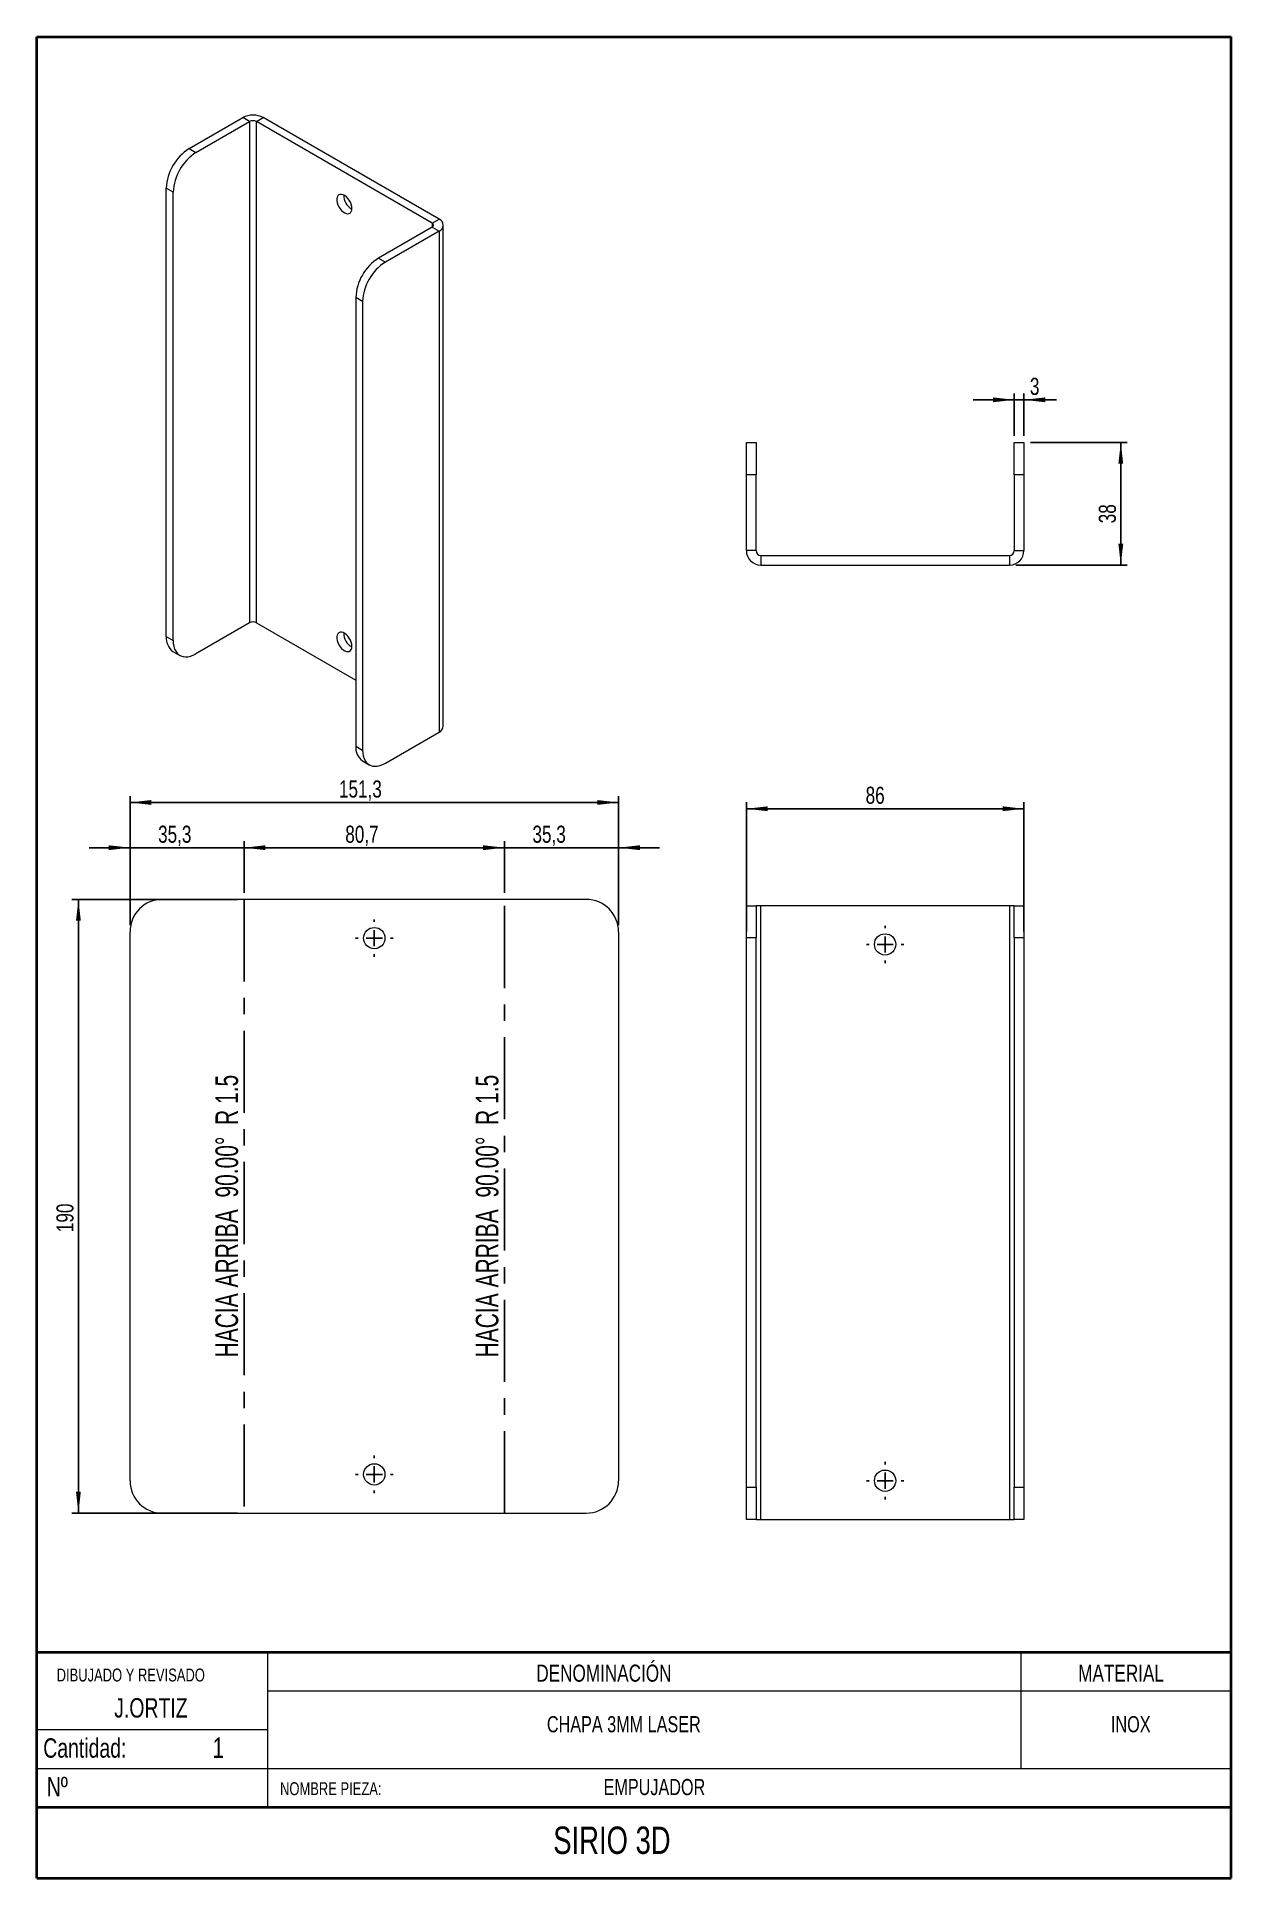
# Model space of a CAD drawing. Header units: millimetres. Extents: x 34 to 404, y 16 to 586.
import ezdxf

# ---------------------------------------------------------------- set-up
doc = ezdxf.new("R2010")
doc.units = ezdxf.units.MM
doc.header["$LTSCALE"] = 2
doc.linetypes.add('CENTERX2', pattern=[20.32, 12.7, -2.54, 2.54, -2.54])
doc.layers.add('FORMAT', color=7, linetype='Continuous')
doc.styles.add('SLDTEXTSTYLE0', font='TXT', dxfattribs={"width": 0.75})
doc.styles.add('SLDTEXTSTYLE1', font='TXT', dxfattribs={"width": 0.694444})
doc.dimstyles.new('SLDDIMSTYLE0', dxfattribs={"dimtxt": 5.291667, "dimasz": 6.604, "dimexe": 0, "dimexo": 0.0625, "dimgap": 1.322917, "dimtad": 1, "dimdec": 1, "dimrnd": 1e-09, "dimzin": 12, "dimdsep": 46, "dimtxsty": 'SLDTEXTSTYLE0', "dimsah": 1, "dimcen": 0.09, "dimadec": 0, "dimazin": 3, "dimtfac": 1, "dimtdec": 1, "dimtofl": 0, "dimtmove": 0, "dimatfit": 3, "dimfxl": 0, "dimfrac": 2, "dimtolj": 1, "dimtzin": 12, "dimarcsym": 0})
doc.dimstyles.new('SLDDIMSTYLE1', dxfattribs={"dimtxt": 5.291667, "dimasz": 6.604, "dimexe": 0, "dimexo": 0.0625, "dimgap": 1.322917, "dimtad": 1, "dimdec": 1, "dimrnd": 1e-09, "dimzin": 12, "dimdsep": 46, "dimtxsty": 'SLDTEXTSTYLE0', "dimsah": 1, "dimcen": 0.09, "dimadec": 0, "dimazin": 3, "dimtfac": 1, "dimtdec": 1, "dimtmove": 0, "dimatfit": 0, "dimfxl": 0, "dimfrac": 2, "dimtolj": 1, "dimtzin": 12, "dimarcsym": 0})

# ---------------------------------------------------------------- blocks, each defined once
blk = doc.blocks.new('_D')
at = {"layer": 'FORMAT'}
for p, q in [((253.8, 309.04), (253.8, 349.04)), ((339.8, 309.04), (339.8, 349.04)), ((253.8, 347.04), (339.8, 347.04))]:
    blk.add_line(p, q, dxfattribs=at)
for points in [[(253.8, 347.04), (260.41, 346.29), (260.41, 347.79)], [(339.8, 347.04), (333.2, 347.79), (333.2, 346.29)]]:
    blk.add_solid(points, dxfattribs=at)
at = {"layer": 'FORMAT', "insert": (290.75, 353.87, -15.9), "char_height": 5.292, "attachment_point": 1, "style": 'SLDTEXTSTYLE0'}
blk.add_mtext('86', dxfattribs=at)
blk = doc.blocks.new('SW_CENTERMARKSYMBOL_0')
at = {"layer": 'FORMAT', "color": 0}
for p, q in [((0, 5), (0, 5.8)), ((-5, 0), (-5.8, 0)), ((0, 0), (-2.5, 0)), ((0, 0), (0, 2.5)), ((0, 0), (0, -2.5)), ((0, 0), (2.5, 0)), ((5, 0), (5.8, 0)), ((0, -5), (0, -5.8))]:
    blk.add_line(p, q, dxfattribs=at)
blk = doc.blocks.new('SW_CENTERMARKSYMBOL_1')
at = {"layer": 'FORMAT', "color": 0}
for p, q in [((0, 5), (0, 5.8)), ((-5, 0), (-5.8, 0)), ((0, 0), (-2.5, 0)), ((0, 0), (0, 2.5)), ((0, 0), (0, -2.5)), ((0, 0), (2.5, 0)), ((5, 0), (5.8, 0)), ((0, -5), (0, -5.8))]:
    blk.add_line(p, q, dxfattribs=at)
blk = doc.blocks.new('_D_1')
at = {"layer": 'FORMAT'}
for p, q in [((341.8, 460.46), (371.8, 460.46)), ((369.8, 460.46), (369.8, 422.46)), ((337.3, 422.46), (371.8, 422.46))]:
    blk.add_line(p, q, dxfattribs=at)
for points in [[(369.8, 460.46), (369.05, 453.86), (370.55, 453.86)], [(369.8, 422.46), (370.55, 429.07), (369.05, 429.07)]]:
    blk.add_solid(points, dxfattribs=at)
at = {"layer": 'FORMAT', "insert": (362.98, 435.41, 0.1), "char_height": 5.292, "attachment_point": 1, "rotation": 90, "style": 'SLDTEXTSTYLE0'}
blk.add_mtext('38', dxfattribs=at)
blk = doc.blocks.new('_D_2')
at = {"layer": 'FORMAT'}
for p, q in [((336.8, 473.63), (324.1, 473.63)), ((336.8, 462.46), (336.8, 475.63)), ((339.8, 473.63), (336.8, 473.63)), ((339.8, 462.46), (339.8, 475.63)), ((339.8, 473.63), (349.85, 473.63))]:
    blk.add_line(p, q, dxfattribs=at)
for points in [[(336.8, 473.63), (330.2, 474.38), (330.2, 472.88)], [(339.8, 473.63), (346.41, 472.88), (346.41, 474.38)]]:
    blk.add_solid(points, dxfattribs=at)
at = {"layer": 'FORMAT', "insert": (341.64, 480.45, 0.1), "char_height": 5.29, "attachment_point": 1, "style": 'SLDTEXTSTYLE0'}
blk.add_mtext('3', dxfattribs=at)
blk = doc.blocks.new('_D_3')
at = {"layer": 'FORMAT'}
for p, q in [((62.89, 310.99), (62.89, 336.99)), ((98.22, 320.99), (98.22, 336.99)), ((62.89, 334.99), (50.19, 334.99)), ((62.89, 334.99), (98.22, 334.99)), ((98.22, 334.99), (110.92, 334.99))]:
    blk.add_line(p, q, dxfattribs=at)
for points in [[(62.89, 334.99), (56.28, 335.74), (56.28, 334.24)], [(98.22, 334.99), (104.82, 334.24), (104.82, 335.74)]]:
    blk.add_solid(points, dxfattribs=at)
at = {"layer": 'FORMAT', "insert": (71.57, 341.81, 1.6), "char_height": 5.292, "attachment_point": 1, "style": 'SLDTEXTSTYLE0'}
blk.add_mtext('35,3', dxfattribs=at)
blk = doc.blocks.new('_D_4')
at = {"layer": 'FORMAT'}
for p, q in [((98.22, 320.99), (98.22, 336.99)), ((178.87, 320.99), (178.87, 336.99)), ((98.22, 334.99), (178.87, 334.99))]:
    blk.add_line(p, q, dxfattribs=at)
for points in [[(98.22, 334.99), (104.82, 334.24), (104.82, 335.74)], [(178.87, 334.99), (172.27, 335.74), (172.27, 334.24)]]:
    blk.add_solid(points, dxfattribs=at)
at = {"layer": 'FORMAT', "insert": (129.56, 341.81, 1.6), "char_height": 5.292, "attachment_point": 1, "style": 'SLDTEXTSTYLE0'}
blk.add_mtext('80,7', dxfattribs=at)
blk = doc.blocks.new('_D_5')
at = {"layer": 'FORMAT'}
for p, q in [((178.87, 320.99), (178.87, 336.99)), ((214.2, 310.99), (214.2, 336.99)), ((178.87, 334.99), (166.17, 334.99)), ((178.87, 334.99), (214.2, 334.99)), ((214.2, 334.99), (226.9, 334.99))]:
    blk.add_line(p, q, dxfattribs=at)
for points in [[(178.87, 334.99), (172.27, 335.74), (172.27, 334.24)], [(214.2, 334.99), (220.81, 334.24), (220.81, 335.74)]]:
    blk.add_solid(points, dxfattribs=at)
at = {"layer": 'FORMAT', "insert": (187.55, 341.81, 1.6), "char_height": 5.292, "attachment_point": 1, "style": 'SLDTEXTSTYLE0'}
blk.add_mtext('35,3', dxfattribs=at)
blk = doc.blocks.new('_D_6')
at = {"layer": 'FORMAT'}
for p, q in [((62.89, 310.99), (62.89, 350.99)), ((214.2, 348.99), (62.89, 348.99)), ((214.2, 310.99), (214.2, 350.99))]:
    blk.add_line(p, q, dxfattribs=at)
for points in [[(62.89, 348.99), (69.49, 348.24), (69.49, 349.74)], [(214.2, 348.99), (207.6, 349.74), (207.6, 348.24)]]:
    blk.add_solid(points, dxfattribs=at)
at = {"layer": 'FORMAT', "insert": (127.6, 355.81, 1.6), "char_height": 5.292, "attachment_point": 1, "style": 'SLDTEXTSTYLE0'}
blk.add_mtext('151,3', dxfattribs=at)
blk = doc.blocks.new('_D_7')
at = {"layer": 'FORMAT'}
for p, q in [((96.22, 318.99), (44.89, 318.99)), ((46.89, 318.99), (46.89, 128.99)), ((96.22, 128.99), (44.89, 128.99))]:
    blk.add_line(p, q, dxfattribs=at)
for points in [[(46.89, 318.99), (46.14, 312.39), (47.64, 312.39)], [(46.89, 128.99), (47.64, 135.6), (46.14, 135.6)]]:
    blk.add_solid(points, dxfattribs=at)
at = {"layer": 'FORMAT', "insert": (40.07, 215.98, 1.6), "char_height": 5.292, "attachment_point": 1, "rotation": 90, "style": 'SLDTEXTSTYLE0'}
blk.add_mtext('190', dxfattribs=at)
blk = doc.blocks.new('SW_CENTERMARKSYMBOL_2')
at = {"layer": 'FORMAT', "color": 0}
for p, q in [((0, 5), (0, 5.8)), ((-5, 0), (-5.8, 0)), ((0, 0), (-2.5, 0)), ((0, 0), (0, 2.5)), ((0, 0), (0, -2.5)), ((0, 0), (2.5, 0)), ((5, 0), (5.8, 0)), ((0, -5), (0, -5.8))]:
    blk.add_line(p, q, dxfattribs=at)
blk = doc.blocks.new('SW_CENTERMARKSYMBOL_3')
at = {"layer": 'FORMAT', "color": 0}
for p, q in [((0, 5), (0, 5.8)), ((-5, 0), (-5.8, 0)), ((0, 0), (-2.5, 0)), ((0, 0), (0, 2.5)), ((0, 0), (0, -2.5)), ((0, 0), (2.5, 0)), ((5, 0), (5.8, 0)), ((0, -5), (0, -5.8))]:
    blk.add_line(p, q, dxfattribs=at)

msp = doc.modelspace()

# ---------------------------------------------------------------- linework, layer by layer
at = {"color": 7, "linetype": 'Continuous', "lineweight": 40}
for p, q in [((34, 16), (34, 586)), ((34, 586), (404, 586)), ((404, 128), (404, 586)), ((404, 16), (404, 128)), ((34, 86), (404, 86)), ((34, 38), (404, 38)), ((34, 16), (404, 16))]:
    msp.add_line(p, q, dxfattribs=at)
at = {"color": 7, "linetype": 'Continuous', "lineweight": 15}
for p, q in [((81.19, 551.39), (97.81, 560.98)), ((83.31, 550.16), (99.93, 559.76)), ((99.93, 559.76), (97.81, 560.98)), ((99.93, 559.76), (99.93, 404.61)), ((102.05, 559.76), (104.17, 560.98)), ((156.5, 528.33), (102.05, 559.76)), ((102.05, 404.61), (102.05, 559.76)), ((158.62, 529.55), (104.17, 560.98)), ((81.19, 551.39), (83.31, 550.16)), ((76.24, 537.92), (74.12, 539.14)), ((74.12, 400.33), (74.12, 539.14)), ((76.24, 399.11), (76.24, 537.92)), ((156.5, 527.1), (139.88, 517.51)), ((158.62, 525.88), (142, 516.28)), ((156.5, 528.33), (158.62, 529.55)), ((156.5, 528.33), (156.5, 527.1)), ((156.5, 527.1), (158.62, 525.88)), ((158.62, 525.88), (158.62, 370.73)), ((159.93, 372.57), (159.93, 527.71)), ((139.88, 517.51), (142, 516.28)), ((134.93, 504.04), (132.81, 505.26)), ((132.81, 505.26), (132.81, 366.45)), ((134.93, 504.04), (134.93, 365.22)), ((253.8, 460.46), (256.8, 460.46)), ((253.8, 450.46), (253.8, 460.46)), ((256.8, 460.46), (256.8, 450.46)), ((336.8, 460.46), (339.8, 460.46)), ((336.8, 450.46), (336.8, 460.46)), ((339.8, 460.46), (339.8, 450.46)), ((253.8, 426.96), (253.8, 450.46)), ((256.8, 450.46), (253.8, 450.46)), ((256.8, 426.96), (256.8, 450.46)), ((336.8, 450.46), (336.8, 426.96)), ((339.8, 450.46), (336.8, 450.46)), ((339.8, 450.46), (339.8, 426.96)), ((256.8, 426.96), (253.8, 426.96)), ((258.3, 425.46), (258.3, 422.46)), ((258.3, 425.46), (335.3, 425.46)), ((258.3, 422.46), (335.3, 422.46)), ((335.3, 425.46), (335.3, 422.46)), ((336.8, 426.96), (339.8, 426.96)), ((74.12, 400.33), (76.24, 399.11)), ((99.93, 404.61), (83.31, 395.02)), ((102.05, 404.61), (132.81, 386.86)), ((76.19, 395.75), (78.31, 394.53)), ((142, 361.14), (158.62, 370.73)), ((132.81, 366.45), (134.93, 365.22)), ((134.88, 361.87), (137, 360.65)), ((204.2, 318.99), (72.89, 318.99)), ((253.8, 317.04), (256.8, 317.04)), ((253.8, 307.04), (253.8, 317.04)), ((256.8, 317.04), (256.8, 307.04)), ((258.3, 317.04), (256.8, 317.04)), ((258.3, 127.04), (258.3, 317.04)), ((335.3, 317.04), (258.3, 317.04)), ((336.8, 317.04), (335.3, 317.04)), ((335.3, 317.04), (335.3, 127.04)), ((336.8, 307.04), (336.8, 317.04)), ((336.8, 317.04), (339.8, 317.04)), ((339.8, 317.04), (339.8, 307.04)), ((62.89, 138.99), (62.89, 308.99)), ((214.2, 308.99), (214.2, 138.99)), ((256.8, 307.04), (253.8, 307.04)), ((253.8, 137.04), (253.8, 307.04)), ((256.8, 137.04), (256.8, 307.04)), ((339.8, 307.04), (336.8, 307.04)), ((336.8, 307.04), (336.8, 137.04)), ((339.8, 307.04), (339.8, 137.04)), ((253.8, 137.04), (256.8, 137.04)), ((253.8, 127.04), (253.8, 137.04)), ((256.8, 137.04), (256.8, 127.04)), ((336.8, 137.04), (339.8, 137.04)), ((336.8, 127.04), (336.8, 137.04)), ((339.8, 137.04), (339.8, 127.04)), ((72.89, 128.99), (204.2, 128.99)), ((256.8, 127.04), (253.8, 127.04)), ((256.8, 127.04), (258.3, 127.04)), ((258.3, 127.04), (335.3, 127.04)), ((335.3, 127.04), (336.8, 127.04)), ((339.8, 127.04), (336.8, 127.04)), ((105.61, 38), (105.58, 86)), ((338.93, 50), (338.93, 86)), ((105.59, 74), (404, 74)), ((34, 62), (105.59, 62)), ((34, 50), (404, 50))]:
    msp.add_line(p, q, dxfattribs=at)
at = {"color": 7, "linetype": 'CENTERX2'}
for p, q in [((98.22, 318.99), (98.22, 128.99)), ((178.87, 128.99), (178.87, 318.99))]:
    msp.add_line(p, q, dxfattribs=at)
at = {"color": 7, "linetype": 'Continuous', "lineweight": 15, "flags": 128}
for points in [[(131.61, 532.9), (131.55, 533.51), (131.39, 534.15), (131.13, 534.8), (130.78, 535.42), (130.36, 535.99), (129.9, 536.48), (129.4, 536.86), (128.89, 537.12), (128.41, 537.24), (127.96, 537.23), (127.58, 537.07), (127.27, 536.79), (127.06, 536.38), (126.95, 535.87), (126.95, 535.29), (127.06, 534.66), (127.27, 534.01), (127.58, 533.37), (127.96, 532.77), (128.41, 532.24), (128.89, 531.8), (129.4, 531.48), (129.9, 531.29), (130.36, 531.23), (130.78, 531.32), (131.13, 531.54), (131.39, 531.89), (131.55, 532.35), (131.61, 532.9)], [(76.24, 399.11), (76.29, 398.15), (76.44, 397.27), (76.7, 396.47), (77.05, 395.78), (77.49, 395.19), (78.02, 394.72), (78.62, 394.37), (79.29, 394.15), (80.02, 394.06), (80.8, 394.1), (81.62, 394.28), (82.46, 394.59), (83.31, 395.02)], [(131.61, 397.35), (131.55, 397.96), (131.39, 398.61), (131.13, 399.26), (130.78, 399.88), (130.36, 400.45), (129.9, 400.93), (129.4, 401.31), (128.89, 401.57), (128.41, 401.7), (127.96, 401.68), (127.58, 401.53), (127.27, 401.24), (127.06, 400.83), (126.95, 400.33), (126.95, 399.75), (127.06, 399.11), (127.27, 398.46), (127.58, 397.82), (127.96, 397.22), (128.41, 396.69), (128.89, 396.26), (129.4, 395.93), (129.9, 395.74), (130.36, 395.69), (130.78, 395.77), (131.13, 395.99), (131.39, 396.34), (131.55, 396.8), (131.61, 397.35)], [(134.93, 365.22), (134.98, 364.27), (135.13, 363.39), (135.39, 362.59), (135.74, 361.9), (136.18, 361.31), (136.71, 360.84), (137.31, 360.49), (137.98, 360.27), (138.71, 360.18), (139.49, 360.22), (140.31, 360.4), (141.15, 360.71), (142, 361.14)]]:
    msp.add_lwpolyline(points, dxfattribs=at)
at = {"color": 7, "linetype": 'Continuous', "lineweight": 15}
for centre in [(138.55, 306.99), (296.8, 305.04), (138.55, 140.99), (296.8, 139.04)]:
    msp.add_circle(centre, 3.3, dxfattribs=at)
for centre, radius, start, end in [((100.99, 554.84), 6.92, 62.6097, 117.3903), ((100.99, 557.71), 2.31, 62.6096, 117.3904), ((89.43, 538.47), 15.32, 122.5201, 177.4799), ((91.55, 537.24), 15.32, 122.5201, 177.4798), ((133.93, 536.93), 4.87, 178.6954, 241.2992), ((156.26, 527.71), 0.655, 290.7833, 69.2166), ((157.92, 527.71), 1.96, 290.7835, 69.2165), ((148.12, 504.59), 15.32, 122.5201, 177.4799), ((150.24, 503.36), 15.32, 122.5201, 177.4798), ((258.3, 426.96), 4.5, 180, 270), ((258.3, 426.96), 1.5, 180, 270), ((335.3, 426.96), 1.5, 270, 0), ((335.3, 426.96), 4.5, 270, 0), ((100.99, 402.57), 2.31, 62.6096, 117.3904), ((79.21, 399.88), 5.12, 174.9282, 233.7597), ((133.93, 401.39), 4.87, 178.6954, 241.2992), ((157.68, 372.8), 2.26, 294.3747, 354.3053), ((137.9, 366), 5.12, 174.9282, 233.7597), ((72.89, 308.99), 10, 90, 180), ((204.2, 308.99), 10, 0, 90), ((72.89, 138.99), 10, 180, 270), ((204.2, 138.99), 10, 270, 0)]:
    msp.add_arc(centre, radius, start, end, dxfattribs=at)

# ---------------------------------------------------------------- block references
at = {"layer": 'FORMAT'}
for name, p in [('SW_CENTERMARKSYMBOL_3', (138.55, 306.99)), ('SW_CENTERMARKSYMBOL_1', (296.8, 305.04)), ('SW_CENTERMARKSYMBOL_2', (138.55, 140.99)), ('SW_CENTERMARKSYMBOL_0', (296.8, 139.04))]:
    msp.add_blockref(name, p, dxfattribs=at)

# ---------------------------------------------------------------- texts
at = {"color": 7, "linetype": 'Continuous', "lineweight": 0, "style": 'SLDTEXTSTYLE0'}
for s, insert, char_height, attachment_point in [('DIBUJADO Y REVISADO', (40.15, 80.89), 4, 1), ('DENOMINACIÓN', (188.74, 82.11), 5.2917, 1), ('MATERIAL', (356.62, 82.11), 5.292, 1), ('J.ORTIZ', (69.35, 71.72), 6, 2), ('CHAPA 3MM LASER', (215.85, 66.16), 5, 2), ('INOX', (372.89, 66.16), 5, 2), ('1', (90.23, 59.55), 6.35, 2), ('Nº', (37.08, 47.33), 6, 1), ('NOMBRE PIEZA:', (109.35, 45.7), 4, 1), ('EMPUJADOR', (225.33, 46.71), 5, 2)]:
    msp.add_mtext(s, dxfattribs=dict(at, insert=insert, char_height=char_height, attachment_point=attachment_point))
at = {"layer": 'FORMAT', "char_height": 7, "attachment_point": 2, "rotation": 90, "style": 'SLDTEXTSTYLE1'}
for insert in [(89.34, 220.94), (170, 220.94)]:
    msp.add_mtext('HACIA ARRIBA  90.00°  R 1.5', dxfattribs=dict(at, insert=insert))
at = {"layer": 'FORMAT', "attachment_point": 1, "style": 'SLDTEXTSTYLE0'}
for s, insert, char_height in [('Cantidad:', (36, 59.3), 6), ('SIRIO 3D', (194, 31.98), 8.467)]:
    msp.add_mtext(s, dxfattribs=dict(at, insert=insert, char_height=char_height))

# ---------------------------------------------------------------- dimensions: what is measured, and where the dimension line sits
at = {"layer": 'FORMAT'}
for base, p1, p2, dimstyle, picture, middle in [((336.8, 473.63), (339.8, 460.46), (336.8, 460.46), 'SLDDIMSTYLE1', '_D_2', (345.75, 473.63)), ((62.89, 348.99), (214.2, 308.99), (62.89, 308.99), 'SLDDIMSTYLE0', '_D_6', (138.55, 348.99)), ((339.8, 347.04), (253.8, 307.04), (339.8, 307.04), 'SLDDIMSTYLE0', '_D', (296.8, 347.04)), ((98.22, 334.99), (62.89, 308.99), (98.22, 318.99), 'SLDDIMSTYLE1', '_D_3', (80.55, 334.99)), ((178.8741, 334.9924), (98.2173, 318.9924), (178.8741, 318.9924), 'SLDDIMSTYLE0', '_D_4', (138.5457, 334.9924)), ((214.2, 334.99), (178.87, 318.99), (214.2, 308.99), 'SLDDIMSTYLE1', '_D_5', (196.54, 334.99))]:
    dim = msp.add_linear_dim(base=base, p1=p1, p2=p2, dimstyle=dimstyle, dxfattribs=at)
    dim.commit()
    dim.dimension.update_dxf_attribs({"geometry": picture, "text_midpoint": middle, "dimtype": 160})
for base, p1, p2, picture, middle in [((369.8, 422.46), (339.8, 460.46), (335.3, 422.46), '_D_1', (369.8, 441.46)), ((46.89, 128.99), (98.22, 318.99), (98.22, 128.99), '_D_7', (46.89, 223.99))]:
    dim = msp.add_linear_dim(base=base, p1=p1, p2=p2, angle=90, dimstyle='SLDDIMSTYLE0', dxfattribs=at)
    dim.commit()
    dim.dimension.update_dxf_attribs({"geometry": picture, "text_midpoint": middle, "dimtype": 160})

doc.saveas('drawing.dxf')
